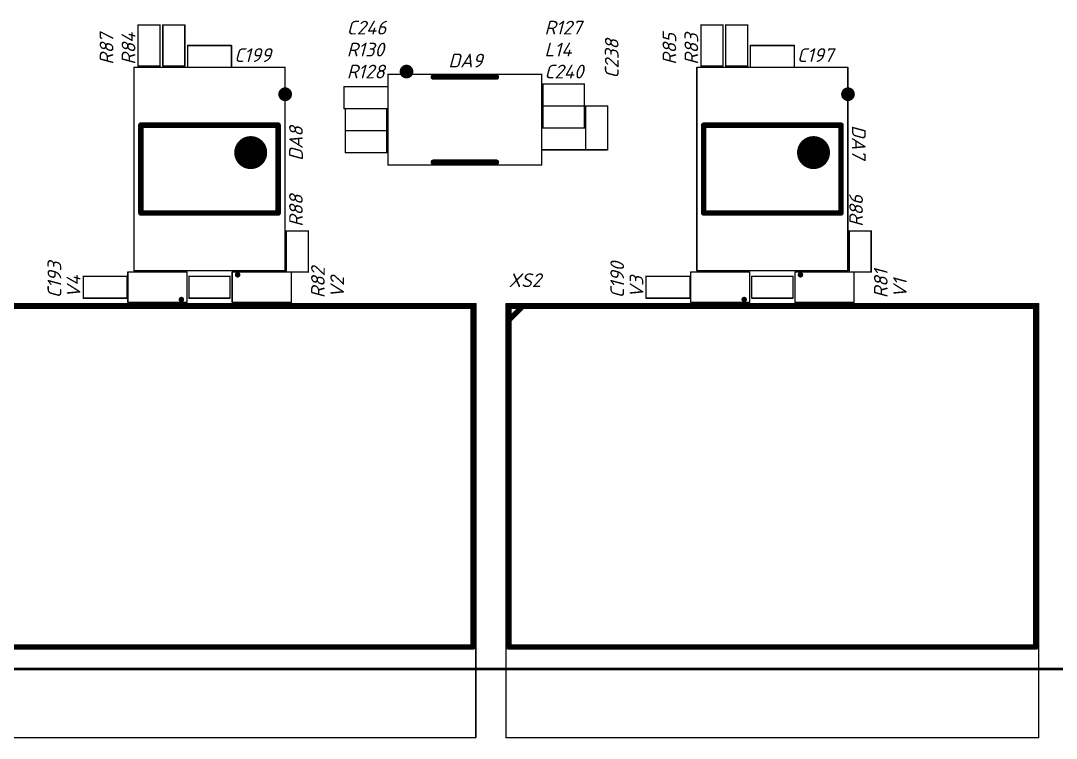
# Model space of a CAD drawing. Header units: millimetres. Extents: x 0 to 594, y 0 to 420.
# Drawn here: x 98.82 to 136.54, y 207.48 to 233.6 of the extents above; entities that cross this region are included whole.
import ezdxf

# ---------------------------------------------------------------- set-up
doc = ezdxf.new("R2010")
doc.units = ezdxf.units.MM
doc.header["$LTSCALE"] = 0.5
for name, color, linetype in [('KeepOutLayer', 6, 'Continuous'), ('Mechanical15', 82, 'Continuous'), ('TopOverlay', 2, 'Continuous')]:
    doc.layers.add(name, color=color, linetype=linetype)
doc.styles.get("Standard").update_dxf_attribs({"font": 'isocpeui.ttf', "height": 2.5})

msp = doc.modelspace()

# ---------------------------------------------------------------- linework, layer by layer
at = {"layer": 'KeepOutLayer', "linetype": 'Continuous', "lineweight": 50}
msp.add_line((75, 210), (195, 210), dxfattribs=at)
at = {"layer": 'Mechanical15', "linetype": 'Continuous', "lineweight": 25, "const_width": 0.05}
for points in [[(103.1, 233.45), (103.9, 233.45)], [(103.1, 231.95), (103.1, 233.45)], [(103.9, 231.95), (103.9, 233.45)], [(104, 233.45), (104.8, 233.45)], [(104, 231.95), (104, 233.45)], [(104.8, 231.95), (104.8, 233.45)], [(123.6, 233.45), (124.4, 233.45)], [(123.6, 231.95), (123.6, 233.45)], [(124.4, 231.95), (124.4, 233.45)], [(124.5, 233.45), (125.3, 233.45)], [(124.5, 231.95), (124.5, 233.45)], [(125.3, 231.95), (125.3, 233.45)], [(104.9, 232.7), (106.5, 232.7)], [(104.9, 231.9), (104.9, 232.7)], [(106.5, 231.9), (106.5, 232.7)], [(125.4, 232.7), (127, 232.7)], [(125.4, 231.9), (125.4, 232.7)], [(127, 231.9), (127, 232.7)], [(103.1, 231.95), (103.9, 231.95)], [(104, 231.95), (104.8, 231.95)], [(123.6, 231.95), (124.4, 231.95)], [(124.5, 231.95), (125.3, 231.95)], [(102.95, 224.5), (102.95, 231.9)], [(102.95, 231.9), (108.45, 231.9)], [(104.9, 231.9), (106.5, 231.9)], [(108.45, 224.5), (108.45, 231.9)], [(112.2, 228.35), (112.2, 231.65)], [(112.2, 231.65), (117.8, 231.65)], [(117.8, 228.35), (117.8, 231.65)], [(123.45, 224.5), (123.45, 231.9)], [(123.45, 231.9), (128.95, 231.9)], [(125.4, 231.9), (127, 231.9)], [(128.95, 224.5), (128.95, 231.9)], [(110.6, 231.2), (112.2, 231.2)], [(110.6, 230.4), (110.6, 231.2)], [(112.2, 230.4), (112.2, 231.2)], [(117.85, 230.5), (117.85, 231.3)], [(117.85, 231.3), (119.35, 231.3)], [(119.35, 230.5), (119.35, 231.3)], [(117.85, 230.5), (119.35, 230.5)], [(117.85, 229.7), (117.85, 230.5)], [(117.85, 230.5), (119.35, 230.5)], [(119.35, 229.7), (119.35, 230.5)], [(119.4, 228.9), (119.4, 230.5)], [(119.4, 230.5), (120.2, 230.5)], [(120.2, 228.9), (120.2, 230.5)], [(110.6, 230.4), (112.2, 230.4)], [(110.65, 229.6), (110.65, 230.4)], [(110.65, 230.4), (112.15, 230.4)], [(112.15, 229.6), (112.15, 230.4)], [(117.8, 229.7), (119.4, 229.7)], [(117.8, 228.9), (117.8, 229.7)], [(117.85, 229.7), (119.35, 229.7)], [(119.4, 228.9), (119.4, 229.7)], [(110.65, 229.6), (112.15, 229.6)], [(110.65, 228.8), (110.65, 229.6)], [(110.65, 229.6), (112.15, 229.6)], [(112.15, 228.8), (112.15, 229.6)], [(110.65, 228.8), (112.15, 228.8)], [(117.8, 228.9), (119.4, 228.9)], [(119.4, 228.9), (120.2, 228.9)], [(112.2, 228.35), (117.8, 228.35)], [(108.5, 225.95), (109.3, 225.95)], [(108.5, 224.45), (108.5, 225.95)], [(109.3, 224.45), (109.3, 225.95)], [(129, 225.95), (129.8, 225.95)], [(129, 224.45), (129, 225.95)], [(129.8, 224.45), (129.8, 225.95)], [(102.725, 223.35), (102.725, 224.45)], [(102.725, 224.45), (104.875, 224.45)], [(102.95, 224.5), (108.45, 224.5)], [(104.875, 223.35), (104.875, 224.45)], [(106.525, 223.35), (106.525, 224.45)], [(106.525, 224.45), (108.675, 224.45)], [(108.5, 224.45), (109.3, 224.45)], [(108.675, 223.35), (108.675, 224.45)], [(123.225, 223.35), (123.225, 224.45)], [(123.225, 224.45), (125.375, 224.45)], [(123.45, 224.5), (128.95, 224.5)], [(125.375, 223.35), (125.375, 224.45)], [(127.025, 223.35), (127.025, 224.45)], [(127.025, 224.45), (129.175, 224.45)], [(129, 224.45), (129.8, 224.45)], [(129.175, 223.35), (129.175, 224.45)], [(101.1, 224.3), (102.7, 224.3)], [(101.1, 223.5), (101.1, 224.3)], [(102.7, 223.5), (102.7, 224.3)], [(104.95, 223.5), (104.95, 224.3)], [(104.95, 224.3), (106.45, 224.3)], [(106.45, 223.5), (106.45, 224.3)], [(121.6, 224.3), (123.2, 224.3)], [(121.6, 223.5), (121.6, 224.3)], [(123.2, 223.5), (123.2, 224.3)], [(125.45, 223.5), (125.45, 224.3)], [(125.45, 224.3), (126.95, 224.3)], [(126.95, 223.5), (126.95, 224.3)], [(96, 223.3), (115.4, 223.3)], [(101.1, 223.5), (102.7, 223.5)], [(102.725, 223.35), (104.875, 223.35)], [(104.95, 223.5), (106.45, 223.5)], [(106.525, 223.35), (108.675, 223.35)], [(115.4, 207.5), (115.4, 223.3)], [(116.5, 207.5), (116.5, 223.3)], [(116.5, 223.3), (135.9, 223.3)], [(121.6, 223.5), (123.2, 223.5)], [(123.225, 223.35), (125.375, 223.35)], [(125.45, 223.5), (126.95, 223.5)], [(127.025, 223.35), (129.175, 223.35)], [(135.9, 207.5), (135.9, 223.3)], [(96, 207.5), (115.4, 207.5)], [(116.5, 207.5), (135.9, 207.5)]]:
    msp.add_lwpolyline(points, dxfattribs=at)
at = {"layer": 'Mechanical15', "linetype": 'Continuous', "lineweight": 25, "const_width": 0.025}
for points in [[(103.1, 233.463, 1), (103.1, 233.438, 1)], [(103.1, 233.463, 1), (103.1, 233.438, 1)], [(103.9, 233.463, 1), (103.9, 233.438, 1)], [(103.9, 233.463, 1), (103.9, 233.438, 1)], [(104, 233.463, 1), (104, 233.438, 1)], [(104, 233.463, 1), (104, 233.438, 1)], [(104.8, 233.463, 1), (104.8, 233.438, 1)], [(104.8, 233.463, 1), (104.8, 233.438, 1)], [(123.6, 233.463, 1), (123.6, 233.438, 1)], [(123.6, 233.463, 1), (123.6, 233.438, 1)], [(124.4, 233.463, 1), (124.4, 233.438, 1)], [(124.4, 233.463, 1), (124.4, 233.438, 1)], [(124.5, 233.463, 1), (124.5, 233.438, 1)], [(124.5, 233.463, 1), (124.5, 233.438, 1)], [(125.3, 233.463, 1), (125.3, 233.438, 1)], [(125.3, 233.463, 1), (125.3, 233.438, 1)], [(104.887, 232.7, 1), (104.913, 232.7, 1)], [(104.887, 232.7, 1), (104.913, 232.7, 1)], [(106.488, 232.7, 1), (106.512, 232.7, 1)], [(106.488, 232.7, 1), (106.512, 232.7, 1)], [(125.387, 232.7, 1), (125.413, 232.7, 1)], [(125.387, 232.7, 1), (125.413, 232.7, 1)], [(126.988, 232.7, 1), (127.012, 232.7, 1)], [(126.988, 232.7, 1), (127.012, 232.7, 1)], [(103.1, 231.963, 1), (103.1, 231.938, 1)], [(103.1, 231.963, 1), (103.1, 231.938, 1)], [(103.9, 231.963, 1), (103.9, 231.938, 1)], [(103.9, 231.963, 1), (103.9, 231.938, 1)], [(104, 231.963, 1), (104, 231.938, 1)], [(104, 231.963, 1), (104, 231.938, 1)], [(104.8, 231.963, 1), (104.8, 231.938, 1)], [(104.8, 231.963, 1), (104.8, 231.938, 1)], [(123.6, 231.963, 1), (123.6, 231.938, 1)], [(123.6, 231.963, 1), (123.6, 231.938, 1)], [(124.4, 231.963, 1), (124.4, 231.938, 1)], [(124.4, 231.963, 1), (124.4, 231.938, 1)], [(124.5, 231.963, 1), (124.5, 231.938, 1)], [(124.5, 231.963, 1), (124.5, 231.938, 1)], [(125.3, 231.963, 1), (125.3, 231.938, 1)], [(125.3, 231.963, 1), (125.3, 231.938, 1)], [(102.95, 231.912, 1), (102.95, 231.888, 1)], [(102.95, 231.912, 1), (102.95, 231.888, 1)], [(104.887, 231.9, 1), (104.913, 231.9, 1)], [(104.887, 231.9, 1), (104.913, 231.9, 1)], [(106.488, 231.9, 1), (106.512, 231.9, 1)], [(106.488, 231.9, 1), (106.512, 231.9, 1)], [(108.45, 231.912, 1), (108.45, 231.888, 1)], [(108.45, 231.912, 1), (108.45, 231.888, 1)], [(112.187, 231.65, 1), (112.212, 231.65, 1)], [(112.187, 231.65, 1), (112.212, 231.65, 1)], [(117.787, 231.65, 1), (117.812, 231.65, 1)], [(117.787, 231.65, 1), (117.812, 231.65, 1)], [(123.45, 231.912, 1), (123.45, 231.888, 1)], [(123.45, 231.912, 1), (123.45, 231.888, 1)], [(125.387, 231.9, 1), (125.413, 231.9, 1)], [(125.387, 231.9, 1), (125.413, 231.9, 1)], [(126.988, 231.9, 1), (127.012, 231.9, 1)], [(126.988, 231.9, 1), (127.012, 231.9, 1)], [(128.95, 231.912, 1), (128.95, 231.888, 1)], [(128.95, 231.912, 1), (128.95, 231.888, 1)], [(110.612, 231.2, 1), (110.588, 231.2, 1)], [(110.612, 231.2, 1), (110.588, 231.2, 1)], [(112.212, 231.2, 1), (112.187, 231.2, 1)], [(112.212, 231.2, 1), (112.187, 231.2, 1)], [(117.837, 231.3, 1), (117.862, 231.3, 1)], [(117.837, 231.3, 1), (117.862, 231.3, 1)], [(119.337, 231.3, 1), (119.362, 231.3, 1)], [(119.337, 231.3, 1), (119.362, 231.3, 1)], [(117.837, 230.5, 1), (117.862, 230.5, 1)], [(117.837, 230.5, 1), (117.862, 230.5, 1)], [(117.862, 230.5, 1), (117.837, 230.5, 1)], [(117.862, 230.5, 1), (117.837, 230.5, 1)], [(119.337, 230.5, 1), (119.362, 230.5, 1)], [(119.337, 230.5, 1), (119.362, 230.5, 1)], [(119.362, 230.5, 1), (119.337, 230.5, 1)], [(119.362, 230.5, 1), (119.337, 230.5, 1)], [(119.4, 230.512, 1), (119.4, 230.488, 1)], [(119.4, 230.512, 1), (119.4, 230.488, 1)], [(120.2, 230.512, 1), (120.2, 230.488, 1)], [(120.2, 230.512, 1), (120.2, 230.488, 1)], [(110.612, 230.4, 1), (110.588, 230.4, 1)], [(110.612, 230.4, 1), (110.588, 230.4, 1)], [(110.638, 230.4, 1), (110.662, 230.4, 1)], [(110.638, 230.4, 1), (110.662, 230.4, 1)], [(112.138, 230.4, 1), (112.162, 230.4, 1)], [(112.138, 230.4, 1), (112.162, 230.4, 1)], [(112.212, 230.4, 1), (112.187, 230.4, 1)], [(112.212, 230.4, 1), (112.187, 230.4, 1)], [(117.787, 229.7, 1), (117.812, 229.7, 1)], [(117.787, 229.7, 1), (117.812, 229.7, 1)], [(117.862, 229.7, 1), (117.837, 229.7, 1)], [(117.862, 229.7, 1), (117.837, 229.7, 1)], [(119.362, 229.7, 1), (119.337, 229.7, 1)], [(119.362, 229.7, 1), (119.337, 229.7, 1)], [(119.388, 229.7, 1), (119.412, 229.7, 1)], [(119.388, 229.7, 1), (119.412, 229.7, 1)], [(110.638, 229.6, 1), (110.662, 229.6, 1)], [(110.638, 229.6, 1), (110.662, 229.6, 1)], [(110.638, 229.6, 1), (110.662, 229.6, 1)], [(110.638, 229.6, 1), (110.662, 229.6, 1)], [(112.138, 229.6, 1), (112.162, 229.6, 1)], [(112.138, 229.6, 1), (112.162, 229.6, 1)], [(112.138, 229.6, 1), (112.162, 229.6, 1)], [(112.138, 229.6, 1), (112.162, 229.6, 1)], [(110.638, 228.8, 1), (110.662, 228.8, 1)], [(110.638, 228.8, 1), (110.662, 228.8, 1)], [(112.138, 228.8, 1), (112.162, 228.8, 1)], [(112.138, 228.8, 1), (112.162, 228.8, 1)], [(117.787, 228.9, 1), (117.812, 228.9, 1)], [(117.787, 228.9, 1), (117.812, 228.9, 1)], [(119.388, 228.9, 1), (119.412, 228.9, 1)], [(119.388, 228.9, 1), (119.412, 228.9, 1)], [(119.4, 228.912, 1), (119.4, 228.888, 1)], [(119.4, 228.912, 1), (119.4, 228.888, 1)], [(120.2, 228.912, 1), (120.2, 228.888, 1)], [(120.2, 228.912, 1), (120.2, 228.888, 1)], [(112.187, 228.35, 1), (112.212, 228.35, 1)], [(112.187, 228.35, 1), (112.212, 228.35, 1)], [(117.787, 228.35, 1), (117.812, 228.35, 1)], [(117.787, 228.35, 1), (117.812, 228.35, 1)], [(108.5, 225.937, 1), (108.5, 225.962, 1)], [(108.5, 225.937, 1), (108.5, 225.962, 1)], [(109.3, 225.937, 1), (109.3, 225.962, 1)], [(109.3, 225.937, 1), (109.3, 225.962, 1)], [(129, 225.937, 1), (129, 225.962, 1)], [(129, 225.937, 1), (129, 225.962, 1)], [(129.8, 225.937, 1), (129.8, 225.962, 1)], [(129.8, 225.937, 1), (129.8, 225.962, 1)], [(102.737, 224.45, 1), (102.712, 224.45, 1)], [(102.737, 224.45, 1), (102.712, 224.45, 1)], [(102.95, 224.512, 1), (102.95, 224.487, 1)], [(102.95, 224.512, 1), (102.95, 224.487, 1)], [(104.887, 224.45, 1), (104.863, 224.45, 1)], [(104.887, 224.45, 1), (104.863, 224.45, 1)], [(106.512, 224.45, 1), (106.537, 224.45, 1)], [(106.512, 224.45, 1), (106.537, 224.45, 1)], [(108.45, 224.512, 1), (108.45, 224.487, 1)], [(108.45, 224.512, 1), (108.45, 224.487, 1)], [(108.5, 224.437, 1), (108.5, 224.462, 1)], [(108.5, 224.437, 1), (108.5, 224.462, 1)], [(108.662, 224.45, 1), (108.687, 224.45, 1)], [(108.662, 224.45, 1), (108.687, 224.45, 1)], [(109.3, 224.437, 1), (109.3, 224.462, 1)], [(109.3, 224.437, 1), (109.3, 224.462, 1)], [(123.237, 224.45, 1), (123.212, 224.45, 1)], [(123.237, 224.45, 1), (123.212, 224.45, 1)], [(123.45, 224.512, 1), (123.45, 224.487, 1)], [(123.45, 224.512, 1), (123.45, 224.487, 1)], [(125.387, 224.45, 1), (125.363, 224.45, 1)], [(125.387, 224.45, 1), (125.363, 224.45, 1)], [(127.012, 224.45, 1), (127.037, 224.45, 1)], [(127.012, 224.45, 1), (127.037, 224.45, 1)], [(128.95, 224.512, 1), (128.95, 224.487, 1)], [(128.95, 224.512, 1), (128.95, 224.487, 1)], [(129, 224.437, 1), (129, 224.462, 1)], [(129, 224.437, 1), (129, 224.462, 1)], [(129.162, 224.45, 1), (129.187, 224.45, 1)], [(129.162, 224.45, 1), (129.187, 224.45, 1)], [(129.8, 224.437, 1), (129.8, 224.462, 1)], [(129.8, 224.437, 1), (129.8, 224.462, 1)], [(101.088, 224.3, 1), (101.113, 224.3, 1)], [(101.088, 224.3, 1), (101.113, 224.3, 1)], [(102.688, 224.3, 1), (102.712, 224.3, 1)], [(102.688, 224.3, 1), (102.712, 224.3, 1)], [(104.963, 224.3, 1), (104.938, 224.3, 1)], [(104.963, 224.3, 1), (104.938, 224.3, 1)], [(106.462, 224.3, 1), (106.438, 224.3, 1)], [(106.462, 224.3, 1), (106.438, 224.3, 1)], [(121.588, 224.3, 1), (121.613, 224.3, 1)], [(121.588, 224.3, 1), (121.613, 224.3, 1)], [(123.188, 224.3, 1), (123.212, 224.3, 1)], [(123.188, 224.3, 1), (123.212, 224.3, 1)], [(125.463, 224.3, 1), (125.438, 224.3, 1)], [(125.463, 224.3, 1), (125.438, 224.3, 1)], [(126.962, 224.3, 1), (126.938, 224.3, 1)], [(126.962, 224.3, 1), (126.938, 224.3, 1)], [(101.088, 223.5, 1), (101.113, 223.5, 1)], [(101.088, 223.5, 1), (101.113, 223.5, 1)], [(102.688, 223.5, 1), (102.712, 223.5, 1)], [(102.688, 223.5, 1), (102.712, 223.5, 1)], [(102.737, 223.35, 1), (102.712, 223.35, 1)], [(102.737, 223.35, 1), (102.712, 223.35, 1)], [(104.887, 223.35, 1), (104.863, 223.35, 1)], [(104.887, 223.35, 1), (104.863, 223.35, 1)], [(104.963, 223.5, 1), (104.938, 223.5, 1)], [(104.963, 223.5, 1), (104.938, 223.5, 1)], [(106.462, 223.5, 1), (106.438, 223.5, 1)], [(106.462, 223.5, 1), (106.438, 223.5, 1)], [(106.512, 223.35, 1), (106.537, 223.35, 1)], [(106.512, 223.35, 1), (106.537, 223.35, 1)], [(108.662, 223.35, 1), (108.687, 223.35, 1)], [(108.662, 223.35, 1), (108.687, 223.35, 1)], [(115.388, 223.3, 1), (115.413, 223.3, 1)], [(115.388, 223.3, 1), (115.413, 223.3, 1)], [(116.488, 223.3, 1), (116.513, 223.3, 1)], [(116.488, 223.3, 1), (116.513, 223.3, 1)], [(121.588, 223.5, 1), (121.613, 223.5, 1)], [(121.588, 223.5, 1), (121.613, 223.5, 1)], [(123.188, 223.5, 1), (123.212, 223.5, 1)], [(123.188, 223.5, 1), (123.212, 223.5, 1)], [(123.237, 223.35, 1), (123.212, 223.35, 1)], [(123.237, 223.35, 1), (123.212, 223.35, 1)], [(125.387, 223.35, 1), (125.363, 223.35, 1)], [(125.387, 223.35, 1), (125.363, 223.35, 1)], [(125.463, 223.5, 1), (125.438, 223.5, 1)], [(125.463, 223.5, 1), (125.438, 223.5, 1)], [(126.962, 223.5, 1), (126.938, 223.5, 1)], [(126.962, 223.5, 1), (126.938, 223.5, 1)], [(127.012, 223.35, 1), (127.037, 223.35, 1)], [(127.012, 223.35, 1), (127.037, 223.35, 1)], [(129.162, 223.35, 1), (129.187, 223.35, 1)], [(129.162, 223.35, 1), (129.187, 223.35, 1)], [(135.888, 223.3, 1), (135.913, 223.3, 1)], [(135.888, 223.3, 1), (135.913, 223.3, 1)], [(115.388, 207.5, 1), (115.413, 207.5, 1)], [(115.388, 207.5, 1), (115.413, 207.5, 1)], [(116.488, 207.5, 1), (116.513, 207.5, 1)], [(116.488, 207.5, 1), (116.513, 207.5, 1)], [(135.888, 207.5, 1), (135.913, 207.5, 1)], [(135.888, 207.5, 1), (135.913, 207.5, 1)]]:
    msp.add_lwpolyline(points, format="xyb", close=True, dxfattribs=at)
at = {"layer": 'TopOverlay'}
for p, q in [((116.6, 223.2), (117.1, 223.2)), ((117.1, 223.2), (116.6, 222.7)), ((116.6, 222.7), (116.6, 223.2))]:
    msp.add_line(p, q, dxfattribs=at)
for points, const_width in [([(113, 231.75, 1), (112.75, 231.75, 1)], 0.25), ([(112.687, 231.75, 1), (112.812, 231.75, 1)], 0.125), ([(112.938, 231.75, 1), (113.062, 231.75, 1)], 0.125), ([(113.8, 231.55, 1), (113.9, 231.55, 1)], 0.1), ([(116.1, 231.55, 1), (116.2, 231.55, 1)], 0.1), ([(108.455, 230.8, 1), (108.455, 231.05, 1)], 0.25), ([(108.455, 231.113, 1), (108.455, 230.988, 1)], 0.125), ([(108.455, 230.862, 1), (108.455, 230.737, 1)], 0.125), ([(128.955, 230.8, 1), (128.955, 231.05, 1)], 0.25), ([(128.955, 231.113, 1), (128.955, 230.988, 1)], 0.125), ([(128.955, 230.862, 1), (128.955, 230.737, 1)], 0.125), ([(103.2, 229.85, 1), (103.2, 229.75, 1)], 0.1), ([(103.2, 229.85, 1), (103.2, 229.75, 1)], 0.1), ([(108.2, 229.85, 1), (108.2, 229.75, 1)], 0.1), ([(108.2, 229.85, 1), (108.2, 229.75, 1)], 0.1), ([(123.7, 229.85, 1), (123.7, 229.75, 1)], 0.1), ([(123.7, 229.85, 1), (123.7, 229.75, 1)], 0.1), ([(128.7, 229.85, 1), (128.7, 229.75, 1)], 0.1), ([(128.7, 229.85, 1), (128.7, 229.75, 1)], 0.1), ([(107.2, 228.5, 1), (107.2, 229.1, 1)], 0.6), ([(107.2, 229.25, 1), (107.2, 228.95, 1)], 0.3), ([(127.7, 228.5, 1), (127.7, 229.1, 1)], 0.6), ([(127.7, 229.25, 1), (127.7, 228.95, 1)], 0.3), ([(107.2, 228.65, 1), (107.2, 228.35, 1)], 0.3), ([(127.7, 228.65, 1), (127.7, 228.35, 1)], 0.3), ([(113.8, 228.45, 1), (113.9, 228.45, 1)], 0.1), ([(116.1, 228.45, 1), (116.2, 228.45, 1)], 0.1), ([(103.2, 226.65, 1), (103.2, 226.55, 1)], 0.1), ([(103.2, 226.65, 1), (103.2, 226.55, 1)], 0.1), ([(108.2, 226.65, 1), (108.2, 226.55, 1)], 0.1), ([(108.2, 226.65, 1), (108.2, 226.55, 1)], 0.1), ([(123.7, 226.65, 1), (123.7, 226.55, 1)], 0.1), ([(123.7, 226.65, 1), (123.7, 226.55, 1)], 0.1), ([(128.7, 226.65, 1), (128.7, 226.55, 1)], 0.1), ([(128.7, 226.65, 1), (128.7, 226.55, 1)], 0.1), ([(106.775, 224.35, 1), (106.675, 224.35, 1)], 0.1), ([(127.275, 224.35, 1), (127.175, 224.35, 1)], 0.1), ([(106.65, 224.35, 1), (106.7, 224.35, 1)], 0.05), ([(106.75, 224.35, 1), (106.8, 224.35, 1)], 0.05), ([(127.15, 224.35, 1), (127.2, 224.35, 1)], 0.05), ([(127.25, 224.35, 1), (127.3, 224.35, 1)], 0.05), ([(104.625, 223.45, 1), (104.725, 223.45, 1)], 0.1), ([(104.65, 223.45, 1), (104.6, 223.45, 1)], 0.05), ([(104.75, 223.45, 1), (104.7, 223.45, 1)], 0.05), ([(115.25, 223.2, 1), (115.35, 223.2, 1)], 0.1), ([(115.25, 223.2, 1), (115.35, 223.2, 1)], 0.1), ([(116.55, 223.2, 1), (116.65, 223.2, 1)], 0.1), ([(116.55, 223.2, 1), (116.65, 223.2, 1)], 0.1), ([(117.05, 223.2, 1), (117.15, 223.2, 1)], 0.1), ([(125.125, 223.45, 1), (125.225, 223.45, 1)], 0.1), ([(125.15, 223.45, 1), (125.1, 223.45, 1)], 0.05), ([(125.25, 223.45, 1), (125.2, 223.45, 1)], 0.05), ([(135.75, 223.2, 1), (135.85, 223.2, 1)], 0.1), ([(135.75, 223.2, 1), (135.85, 223.2, 1)], 0.1), ([(116.55, 222.7, 1), (116.65, 222.7, 1)], 0.1), ([(115.25, 210.8, 1), (115.35, 210.8, 1)], 0.1), ([(115.25, 210.8, 1), (115.35, 210.8, 1)], 0.1), ([(116.55, 210.8, 1), (116.65, 210.8, 1)], 0.1), ([(116.55, 210.8, 1), (116.65, 210.8, 1)], 0.1), ([(135.75, 210.8, 1), (135.85, 210.8, 1)], 0.1), ([(135.75, 210.8, 1), (135.85, 210.8, 1)], 0.1)]:
    msp.add_lwpolyline(points, format="xyb", close=True, dxfattribs=dict(at, const_width=const_width))
at = {"layer": 'TopOverlay', "const_width": 0.2}
for points in [[(113.85, 231.55), (116.15, 231.55)], [(103.2, 226.6), (103.2, 229.8)], [(103.2, 229.8), (108.2, 229.8)], [(108.2, 226.6), (108.2, 229.8)], [(123.7, 226.6), (123.7, 229.8)], [(123.7, 229.8), (128.7, 229.8)], [(128.7, 226.6), (128.7, 229.8)], [(113.85, 228.45), (116.15, 228.45)], [(103.2, 226.6), (108.2, 226.6)], [(123.7, 226.6), (128.7, 226.6)], [(96.1, 223.2), (115.3, 223.2)], [(115.3, 210.8), (115.3, 223.2)], [(116.6, 222.7), (117.1, 223.2)], [(116.6, 210.8), (116.6, 223.2)], [(116.6, 223.2), (135.8, 223.2)], [(135.8, 210.8), (135.8, 223.2)], [(96.1, 210.8), (115.3, 210.8)], [(116.6, 210.8), (135.8, 210.8)]]:
    msp.add_lwpolyline(points, dxfattribs=at)

# ---------------------------------------------------------------- texts
at = {"layer": 'TopOverlay'}
for s, p in [('C246', (110.7, 233.1)), ('R127', (117.9, 233.1)), ('R130', (110.7, 232.3)), ('L14', (117.9, 232.3)), ('C199', (106.6, 232.1)), ('DA9', (114.4, 231.9)), ('C197', (127.1, 232.1)), ('R128', (110.7, 231.5)), ('C240', (117.9, 231.5)), ('XS2', (116.593, 223.903))]:
    msp.add_text(s, height=0.5, dxfattribs=at).set_placement(p)
for s, rotation, p in [('R87', 90, (102.2, 232)), ('R84', 90, (103, 232)), ('R85', 90, (122.7, 232)), ('R83', 90, (123.5, 232)), ('C238', 90, (120.6, 231.5)), ('DA8', 90, (109.1, 228.5)), ('DA7', 270, (129.1, 229.8)), ('R88', 90, (109.1, 226.1)), ('R86', 90, (129.5, 226.1)), ('C193', 90, (100.3, 223.5)), ('C190', 90, (120.8, 223.5)), ('R82', 90, (109.9, 223.5)), ('R81', 90, (130.4, 223.5)), ('V4', 90, (101, 223.5)), ('V2', 90, (110.6, 223.5)), ('V3', 90, (121.5, 223.5)), ('V1', 90, (131.1, 223.5))]:
    msp.add_text(s, height=0.5, rotation=rotation, dxfattribs=at).set_placement(p)

doc.saveas('drawing.dxf')
